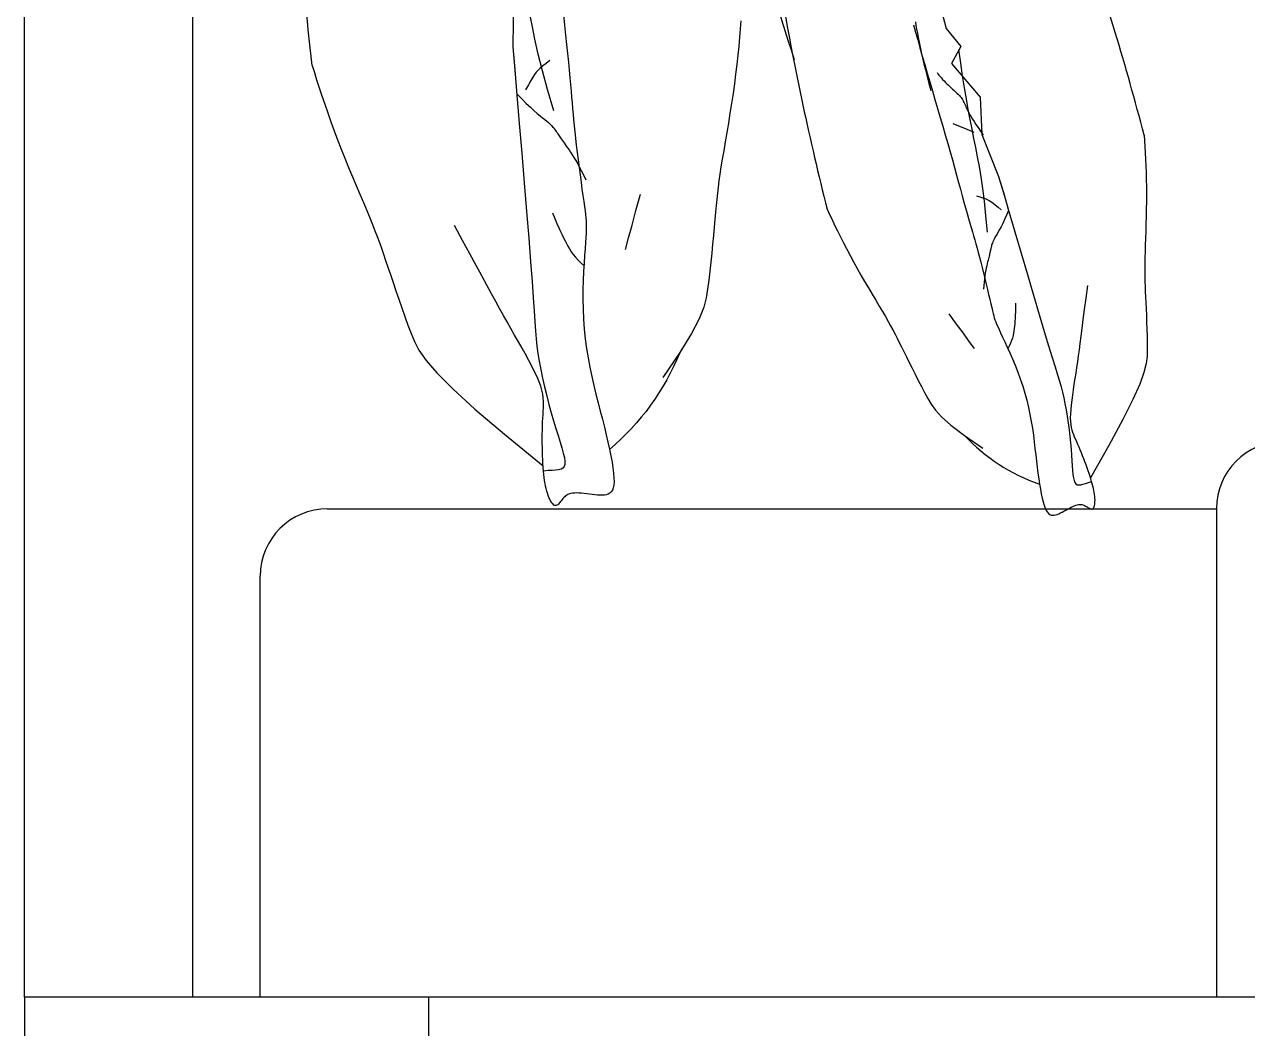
# Model space of a CAD drawing. Header units: millimetres. Extents: x 30176 to 68715, y 55479 to 72995.
# Drawn here: x 65781.8 to 66144.9, y 57212.7 to 57510.8 of the extents above; entities that cross this region are included whole.
import ezdxf

# ---------------------------------------------------------------- set-up
doc = ezdxf.new("R2010")
doc.units = ezdxf.units.MM

# ---------------------------------------------------------------- blocks, each defined once
blk = doc.blocks.new('A$C31376860')
for p, q in [((12.5, 330), (12.5, 1810)), ((62.5, 330), (62.5, 1810)), ((157.74, 629.92), (157.51, 612.1)), ((284.27, 624.69), (286.15, 617.51)), ((163.18, 618.5), (162.47, 622.33)), ((172.55, 621.63), (172.86, 618.55)), ((164.02, 614.4), (163.18, 618.5)), ((172.86, 618.55), (173.16, 615.59)), ((225.02, 617.45), (224.8, 614.93)), ((225.21, 619.86), (225.02, 617.45)), ((276.47, 618.65), (277.07, 616.44)), ((277.01, 619.54), (277.18, 618.46)), ((277.18, 618.46), (277.38, 617.31)), ((277.38, 617.31), (277.59, 616.11)), ((286.15, 617.51), (290.5, 612.15)), ((165.03, 609.92), (164.02, 614.4)), ((173.16, 615.59), (173.45, 612.77)), ((224.8, 614.93), (224.55, 612.32)), ((277.07, 616.44), (277.7, 614.15)), ((277.59, 616.11), (277.84, 614.83)), ((277.7, 614.15), (278.36, 611.79)), ((277.84, 614.83), (278.11, 613.47)), ((157.51, 612.1), (158.06, 605.41)), ((157.51, 612.1), (158.16, 603.99)), ((173.45, 612.77), (173.73, 610.08)), ((173.73, 610.08), (173.99, 607.54)), ((224.55, 612.32), (224.28, 609.62)), ((278.11, 613.47), (278.41, 612.03)), ((278.36, 611.79), (279.05, 609.35)), ((278.41, 612.03), (278.75, 610.48)), ((278.75, 610.48), (279.13, 608.83)), ((290.5, 612.15), (287.68, 607.14)), ((290.45, 607.24), (289.88, 611.27)), ((97.9, 606.58), (98.56, 604.46)), ((166.27, 604.95), (165.03, 609.92)), ((166.42, 606.44), (165.65, 605.8)), ((167.35, 607.17), (166.42, 606.44)), ((168.48, 608.05), (167.35, 607.17)), ((173.99, 607.54), (174.22, 605.16)), ((223.97, 606.85), (223.64, 604.02)), ((224.28, 609.62), (223.97, 606.85)), ((279.05, 609.35), (279.77, 606.85)), ((279.13, 608.83), (279.55, 607.08)), ((279.55, 607.08), (280.01, 605.23)), ((279.77, 606.85), (280.51, 604.3)), ((287.68, 607.14), (296.21, 597.12)), ((291.01, 603.48), (290.45, 607.24)), ((98.56, 604.46), (99.25, 602.26)), ((158.06, 605.41), (158.7, 597.71)), ((163.38, 603.05), (162.79, 602.06)), ((163.92, 603.87), (163.38, 603.05)), ((164.45, 604.56), (163.92, 603.87)), ((165.01, 605.19), (164.45, 604.56)), ((165.65, 605.8), (165.01, 605.19)), ((167.78, 599.39), (166.27, 604.95)), ((174.22, 605.16), (174.44, 602.94)), ((174.44, 602.94), (174.63, 600.89)), ((223.64, 604.02), (223.27, 601.14)), ((280.01, 605.23), (280.5, 603.28)), ((280.5, 603.28), (281.03, 601.24)), ((280.51, 604.3), (281.27, 601.7)), ((283.44, 604.47), (283.7, 604.1)), ((283.7, 604.1), (284, 603.7)), ((284, 603.7), (284.34, 603.29)), ((284.34, 603.29), (284.71, 602.86)), ((284.71, 602.86), (285.1, 602.42)), ((291.58, 599.96), (291.01, 603.48)), ((99.25, 602.26), (100, 599.96)), ((100, 599.96), (100.79, 597.56)), ((162.11, 600.85), (161.28, 599.36)), ((162.79, 602.06), (162.11, 600.85)), ((169.62, 593.11), (167.78, 599.39)), ((174.63, 600.89), (174.8, 598.97)), ((223.27, 601.14), (222.86, 598.23)), ((281.03, 601.24), (281.59, 599.12)), ((281.27, 601.7), (282.04, 599.07)), ((285.1, 602.42), (285.51, 601.98)), ((285.51, 601.98), (285.94, 601.54)), ((285.94, 601.54), (286.37, 601.11)), ((286.37, 601.11), (286.8, 600.69)), ((286.8, 600.69), (287.22, 600.29)), ((287.22, 600.29), (287.63, 599.91)), ((287.63, 599.91), (288.03, 599.54)), ((288.03, 599.54), (288.41, 599.2)), ((288.41, 599.2), (288.78, 598.87)), ((292.14, 596.65), (291.58, 599.96)), ((100.79, 597.56), (101.63, 595.07)), ((158.69, 598.16), (160.17, 596.62)), ((158.7, 597.71), (159.4, 589.32)), ((160.17, 596.62), (161.49, 595.3)), ((174.8, 598.97), (174.95, 597.17)), ((174.95, 597.17), (175.1, 595.44)), ((222.86, 598.23), (222.43, 595.29)), ((282.04, 599.07), (282.82, 596.43)), ((282.82, 596.43), (283.6, 593.78)), ((288.78, 598.87), (289.12, 598.55)), ((289.12, 598.55), (289.45, 598.24)), ((289.45, 598.24), (289.76, 597.93)), ((289.76, 597.93), (290.05, 597.63)), ((290.05, 597.63), (290.32, 597.34)), ((290.32, 597.34), (290.56, 597.04)), ((290.56, 597.04), (290.78, 596.73)), ((290.78, 596.73), (290.98, 596.42)), ((290.98, 596.42), (291.16, 596.1)), ((291.16, 596.1), (291.33, 595.77)), ((291.33, 595.77), (291.5, 595.43)), ((292.7, 593.53), (292.14, 596.65)), ((296.21, 597.12), (296.75, 586.04)), ((101.63, 595.07), (102.52, 592.51)), ((102.52, 592.51), (103.46, 589.88)), ((161.49, 595.3), (162.69, 594.16)), ((162.69, 594.16), (163.76, 593.18)), ((163.76, 593.18), (164.72, 592.35)), ((164.72, 592.35), (165.56, 591.64)), ((175.1, 595.44), (175.24, 593.75)), ((175.24, 593.75), (175.38, 592.09)), ((175.38, 592.09), (175.53, 590.41)), ((221.96, 592.36), (221.49, 589.46)), ((222.43, 595.29), (221.96, 592.36)), ((283.6, 593.78), (284.38, 591.14)), ((291.5, 595.43), (291.67, 595.08)), ((291.67, 595.08), (291.84, 594.7)), ((291.84, 594.7), (292.01, 594.31)), ((292.01, 594.31), (292.2, 593.89)), ((292.2, 593.89), (292.41, 593.45)), ((292.41, 593.45), (292.64, 592.99)), ((292.64, 592.99), (292.9, 592.49)), ((293.27, 590.55), (292.7, 593.53)), ((292.9, 592.49), (293.2, 591.94)), ((293.2, 591.94), (293.55, 591.33)), ((103.46, 589.88), (104.44, 587.21)), ((159.4, 589.32), (160.14, 580.57)), ((165.56, 591.64), (166.32, 591.03)), ((166.32, 591.03), (166.98, 590.5)), ((166.98, 590.5), (167.57, 590.02)), ((167.57, 590.02), (168.08, 589.59)), ((168.08, 589.59), (168.54, 589.18)), ((168.54, 589.18), (168.95, 588.78)), ((168.95, 588.78), (169.31, 588.39)), ((169.31, 588.39), (169.62, 588.02)), ((175.53, 590.41), (175.69, 588.68)), ((175.69, 588.68), (175.87, 586.87)), ((221.49, 589.46), (221.01, 586.62)), ((284.38, 591.14), (285.14, 588.53)), ((285.14, 588.53), (285.89, 585.95)), ((288.1, 589.35), (292.28, 587.64)), ((293.83, 587.69), (293.27, 590.55)), ((293.55, 591.33), (293.96, 590.66)), ((293.96, 590.66), (294.43, 589.9)), ((294.43, 589.9), (294.98, 589.06)), ((294.98, 589.06), (295.61, 588.12)), ((104.44, 587.21), (105.46, 584.49)), ((169.62, 588.02), (169.9, 587.66)), ((169.9, 587.66), (170.16, 587.31)), ((170.16, 587.31), (170.39, 586.97)), ((170.39, 586.97), (170.61, 586.64)), ((170.61, 586.64), (170.81, 586.32)), ((170.81, 586.32), (171.01, 586)), ((171.01, 586), (171.21, 585.7)), ((171.21, 585.7), (171.42, 585.39)), ((171.42, 585.39), (171.64, 585.07)), ((171.64, 585.07), (171.87, 584.74)), ((171.87, 584.74), (172.12, 584.39)), ((175.87, 586.87), (176.08, 584.95)), ((176.08, 584.95), (176.32, 582.91)), ((221.01, 586.62), (220.54, 583.88)), ((285.89, 585.95), (286.61, 583.43)), ((292.28, 587.64), (294.37, 586.79)), ((294.38, 584.93), (293.83, 587.69)), ((294.94, 582.21), (294.38, 584.93)), ((295.61, 588.12), (296.34, 587.06)), ((296.34, 587.06), (297.17, 585.89)), ((296.75, 586.04), (301.71, 573.64)), ((344.92, 585.86), (345.03, 584.2)), ((105.46, 584.49), (106.53, 581.75)), ((106.53, 581.75), (107.63, 579)), ((172.12, 584.39), (172.39, 584.01)), ((172.39, 584.01), (172.69, 583.6)), ((172.69, 583.6), (173.01, 583.15)), ((173.01, 583.15), (173.36, 582.65)), ((173.36, 582.65), (173.75, 582.09)), ((173.75, 582.09), (174.17, 581.48)), ((174.17, 581.48), (174.63, 580.8)), ((176.32, 582.91), (176.58, 580.76)), ((220.09, 581.24), (219.67, 578.75)), ((220.54, 583.88), (220.09, 581.24)), ((286.61, 583.43), (287.31, 580.96)), ((295.49, 579.46), (294.94, 582.21)), ((345.03, 584.2), (345.14, 582.47)), ((345.14, 582.47), (345.24, 580.66)), ((107.63, 579), (108.75, 576.25)), ((160.14, 580.57), (160.87, 571.77)), ((174.63, 580.8), (175.12, 580.05)), ((175.12, 580.05), (175.64, 579.23)), ((175.64, 579.23), (176.19, 578.34)), ((176.19, 578.34), (176.75, 577.36)), ((176.58, 580.76), (176.86, 578.55)), ((176.75, 577.36), (177.33, 576.3)), ((176.86, 578.55), (177.15, 576.32)), ((219.67, 578.75), (219.29, 576.44)), ((287.31, 580.96), (287.98, 578.57)), ((287.98, 578.57), (288.62, 576.25)), ((296.02, 576.58), (295.49, 579.46)), ((345.24, 580.66), (345.33, 578.76)), ((345.33, 578.76), (345.41, 576.79)), ((108.75, 576.25), (109.89, 573.54)), ((177.15, 576.32), (177.44, 574.11)), ((177.33, 576.3), (177.92, 575.15)), ((177.44, 574.11), (177.73, 571.95)), ((177.92, 575.15), (178.53, 573.91)), ((178.53, 573.91), (179.13, 572.57)), ((218.97, 574.31), (218.69, 572.34)), ((219.29, 576.44), (218.97, 574.31)), ((288.62, 576.25), (289.24, 574.01)), ((289.24, 574.01), (289.82, 571.86)), ((296.54, 573.49), (296.02, 576.58)), ((345.41, 576.79), (345.48, 574.76)), ((345.48, 574.76), (345.54, 572.67)), ((109.89, 573.54), (111.01, 570.89)), ((111.01, 570.89), (112.1, 568.32)), ((160.87, 571.77), (161.58, 563.25)), ((177.73, 571.95), (178.02, 569.89)), ((218.44, 570.46), (218.22, 568.64)), ((218.69, 572.34), (218.44, 570.46)), ((289.82, 571.86), (290.38, 569.8)), ((297.04, 570.08), (296.54, 573.49)), ((301.71, 573.64), (303.14, 568.81)), ((301.71, 573.64), (303.45, 567.79)), ((345.54, 572.67), (345.57, 570.53)), ((345.57, 570.53), (345.59, 568.36)), ((112.1, 568.32), (113.14, 565.86)), ((178.02, 569.89), (178.28, 567.97)), ((178.28, 567.97), (178.53, 566.22)), ((194.05, 563.53), (195.38, 568.41)), ((218.02, 566.82), (217.83, 564.95)), ((218.22, 568.64), (218.02, 566.82)), ((290.38, 569.8), (290.91, 567.85)), ((290.91, 567.85), (291.42, 566)), ((295.13, 567.84), (296.16, 567.54)), ((296.16, 567.54), (297.01, 567.27)), ((297.01, 567.27), (297.72, 567.03)), ((297.52, 566.27), (297.04, 570.08)), ((297.72, 567.03), (298.33, 566.78)), ((298.33, 566.78), (298.9, 566.49)), ((298.9, 566.49), (299.45, 566.15)), ((303.14, 568.81), (304.77, 563.24)), ((345.59, 568.36), (345.58, 566.15)), ((113.14, 565.86), (114.12, 563.54)), ((114.12, 563.54), (115.02, 561.37)), ((161.58, 563.25), (162.22, 555.31)), ((169.27, 562.86), (169.98, 561.15)), ((178.53, 566.22), (178.74, 564.68)), ((178.74, 564.68), (178.92, 563.38)), ((178.92, 563.38), (179.06, 562.28)), ((192.87, 559.2), (194.05, 563.53)), ((217.65, 562.99), (217.45, 560.87)), ((217.83, 564.95), (217.65, 562.99)), ((250.8, 563.88), (251.51, 562.37)), ((291.42, 566), (291.89, 564.27)), ((291.89, 564.27), (292.34, 562.66)), ((297.96, 561.97), (297.52, 566.27)), ((299.45, 566.15), (300.05, 565.72)), ((300.05, 565.72), (300.73, 565.19)), ((300.73, 565.19), (301.54, 564.52)), ((301.54, 564.52), (302.51, 563.7)), ((304.65, 563.56), (304.03, 562.09)), ((304.77, 563.24), (306.54, 557.19)), ((345.55, 563.93), (345.51, 561.7)), ((345.58, 566.15), (345.55, 563.93)), ((115.02, 561.37), (115.83, 559.38)), ((115.83, 559.38), (116.56, 557.52)), ((169.98, 561.15), (170.6, 559.68)), ((170.6, 559.68), (171.16, 558.39)), ((179.06, 562.28), (179.17, 561.32)), ((179.17, 561.32), (179.25, 560.45)), ((179.25, 560.45), (179.29, 559.61)), ((179.29, 559.61), (179.31, 558.75)), ((191.83, 555.36), (192.87, 559.2)), ((217.45, 560.87), (217.25, 558.58)), ((251.51, 562.37), (252.25, 560.81)), ((252.25, 560.81), (253.03, 559.17)), ((292.34, 562.66), (292.76, 561.17)), ((292.76, 561.17), (293.16, 559.79)), ((293.16, 559.79), (293.54, 558.48)), ((298.37, 557.08), (297.96, 561.97)), ((302.93, 559.68), (302.45, 558.71)), ((303.46, 560.8), (302.93, 559.68)), ((304.03, 562.09), (303.46, 560.8)), ((345.45, 559.5), (345.38, 557.34)), ((345.51, 561.7), (345.45, 559.5)), ((116.56, 557.52), (117.23, 555.75)), ((117.23, 555.75), (117.87, 554.03)), ((142.57, 554.64), (140.15, 559.08)), ((171.16, 558.39), (171.66, 557.27)), ((171.66, 557.27), (172.12, 556.28)), ((172.12, 556.28), (172.55, 555.38)), ((179.24, 556.75), (179.16, 555.49)), ((179.29, 557.82), (179.24, 556.75)), ((179.31, 558.75), (179.29, 557.82)), ((217.03, 556.13), (216.79, 553.56)), ((217.25, 558.58), (217.03, 556.13)), ((253.03, 559.17), (253.86, 557.47)), ((253.86, 557.47), (254.74, 555.7)), ((254.74, 555.7), (255.66, 553.89)), ((293.54, 558.48), (293.91, 557.23)), ((293.91, 557.23), (294.26, 556.02)), ((294.26, 556.02), (294.61, 554.81)), ((300.92, 555.96), (300.63, 555.48)), ((301.24, 556.51), (300.92, 555.96)), ((301.6, 557.14), (301.24, 556.51)), ((302, 557.87), (301.6, 557.14)), ((302.45, 558.71), (302, 557.87)), ((306.54, 557.19), (308.38, 550.86)), ((345.38, 557.34), (345.31, 555.25)), ((117.87, 554.03), (118.48, 552.31)), ((118.48, 552.31), (119.09, 550.53)), ((144.71, 550.7), (142.57, 554.64)), ((162.22, 555.31), (162.77, 548.3)), ((172.55, 555.38), (172.98, 554.54)), ((172.98, 554.54), (173.4, 553.73)), ((173.4, 553.73), (173.85, 552.92)), ((173.85, 552.92), (174.32, 552.1)), ((174.32, 552.1), (174.85, 551.28)), ((178.93, 552.2), (178.79, 550.15)), ((179.06, 553.99), (178.93, 552.2)), ((179.16, 555.49), (179.06, 553.99)), ((190.91, 551.95), (191.83, 555.36)), ((216.79, 553.56), (216.53, 550.9)), ((255.66, 553.89), (256.62, 552.03)), ((256.62, 552.03), (257.62, 550.14)), ((294.61, 554.81), (294.96, 553.59)), ((294.96, 553.59), (295.31, 552.34)), ((295.31, 552.34), (295.67, 551.03)), ((299.36, 552.01), (299.31, 551.73)), ((299.42, 552.29), (299.36, 552.01)), ((299.48, 552.58), (299.42, 552.29)), ((299.55, 552.88), (299.48, 552.58)), ((299.64, 553.19), (299.55, 552.88)), ((299.74, 553.52), (299.64, 553.19)), ((299.86, 553.86), (299.74, 553.52)), ((300, 554.23), (299.86, 553.86)), ((300.18, 554.62), (300, 554.23)), ((300.39, 555.03), (300.18, 554.62)), ((300.63, 555.48), (300.39, 555.03)), ((345.24, 553.25), (345.18, 551.36)), ((345.31, 555.25), (345.24, 553.25)), ((119.09, 550.53), (119.73, 548.66)), ((119.73, 548.66), (120.4, 546.65)), ((146.61, 547.2), (144.71, 550.7)), ((174.85, 551.28), (175.44, 550.46)), ((175.44, 550.46), (176.1, 549.62)), ((176.1, 549.62), (176.86, 548.79)), ((176.86, 548.79), (177.72, 547.95)), ((178.79, 550.15), (178.64, 547.87)), ((216.53, 550.9), (216.25, 548.2)), ((257.62, 550.14), (258.66, 548.23)), ((295.67, 551.03), (296.04, 549.63)), ((296.04, 549.63), (296.43, 548.13)), ((298.57, 548.75), (298.45, 548.26)), ((298.68, 549.2), (298.57, 548.75)), ((298.78, 549.6), (298.68, 549.2)), ((298.88, 549.97), (298.78, 549.6)), ((298.96, 550.3), (298.88, 549.97)), ((299.04, 550.62), (298.96, 550.3)), ((299.12, 550.91), (299.04, 550.62)), ((299.19, 551.19), (299.12, 550.91)), ((299.25, 551.46), (299.19, 551.19)), ((299.31, 551.73), (299.25, 551.46)), ((308.38, 550.86), (310.24, 544.51)), ((345.13, 549.6), (345.1, 547.99)), ((345.18, 551.36), (345.13, 549.6)), ((120.4, 546.65), (121.13, 544.47)), ((148.29, 544.09), (146.61, 547.2)), ((162.77, 548.3), (163.2, 542.43)), ((177.72, 547.95), (178.71, 547.11)), ((178.51, 545.4), (178.4, 542.76)), ((178.64, 547.87), (178.51, 545.4)), ((215.96, 545.49), (215.64, 542.81)), ((216.25, 548.2), (215.96, 545.49)), ((258.66, 548.23), (259.72, 546.3)), ((259.72, 546.3), (260.82, 544.36)), ((296.43, 548.13), (296.82, 546.56)), ((296.82, 546.56), (297.23, 544.94)), ((297.23, 544.94), (297.62, 543.3)), ((297.76, 544.97), (297.62, 544.14)), ((297.89, 545.75), (297.76, 544.97)), ((298.04, 546.46), (297.89, 545.75)), ((298.18, 547.11), (298.04, 546.46)), ((298.32, 547.71), (298.18, 547.11)), ((298.45, 548.26), (298.32, 547.71)), ((345.1, 547.99), (345.09, 546.49)), ((345.09, 546.49), (345.1, 545.07)), ((345.1, 545.07), (345.12, 543.69)), ((121.13, 544.47), (121.92, 542.14)), ((121.92, 542.14), (122.74, 539.69)), ((149.8, 541.31), (148.29, 544.09)), ((151.16, 538.81), (149.8, 541.31)), ((163.2, 542.43), (163.53, 537.63)), ((178.4, 542.76), (178.32, 539.99)), ((215.64, 542.81), (215.3, 540.19)), ((260.82, 544.36), (261.94, 542.44)), ((261.94, 542.44), (263.05, 540.54)), ((297.31, 541.24), (297.25, 540.14)), ((297.4, 542.27), (297.31, 541.24)), ((297.5, 543.24), (297.4, 542.27)), ((297.62, 544.14), (297.5, 543.24)), ((297.62, 543.3), (298.02, 541.67)), ((298.02, 541.67), (298.39, 540.09)), ((310.24, 544.51), (312.05, 538.35)), ((327.67, 537.46), (328.17, 541.22)), ((345.12, 543.69), (345.16, 542.32)), ((345.16, 542.32), (345.21, 540.92)), ((122.74, 539.69), (123.6, 537.16)), ((152.4, 536.52), (151.16, 538.81)), ((163.53, 537.63), (163.79, 533.7)), ((178.32, 539.99), (178.3, 537.13)), ((214.89, 537.62), (214.16, 534.8)), ((215.3, 540.19), (214.89, 537.62)), ((263.05, 540.54), (264.15, 538.68)), ((264.15, 538.68), (265.22, 536.88)), ((298.39, 540.09), (298.75, 538.57)), ((298.75, 538.57), (299.09, 537.15)), ((312.05, 538.35), (313.74, 532.63)), ((327.24, 534.12), (327.67, 537.46)), ((345.21, 540.92), (345.27, 539.44)), ((345.27, 539.44), (345.34, 537.85)), ((345.34, 537.85), (345.42, 536.12)), ((123.6, 537.16), (124.5, 534.6)), ((124.5, 534.6), (125.41, 532.03)), ((153.57, 534.4), (152.4, 536.52)), ((154.68, 532.39), (153.57, 534.4)), ((178.3, 537.13), (178.34, 534.21)), ((178.34, 534.21), (178.46, 531.26)), ((214.16, 534.8), (212.81, 531.37)), ((265.22, 536.88), (266.25, 535.16)), ((266.25, 535.16), (267.21, 533.53)), ((299.09, 537.15), (299.39, 535.86)), ((299.39, 535.86), (299.65, 534.72)), ((299.65, 534.72), (299.88, 533.77)), ((306.73, 534.62), (306.7, 533.42)), ((306.77, 536.01), (306.73, 534.62)), ((326.85, 531.16), (327.24, 534.12)), ((345.42, 536.12), (345.5, 534.28)), ((345.5, 534.28), (345.58, 532.34)), ((125.41, 532.03), (126.33, 529.49)), ((155.79, 530.42), (154.68, 532.39)), ((156.91, 528.46), (155.79, 530.42)), ((163.79, 533.7), (164, 530.48)), ((164, 530.48), (164.19, 527.78)), ((178.46, 531.26), (178.66, 528.32)), ((212.81, 531.37), (210.53, 527)), ((267.21, 533.53), (268.1, 532.01)), ((268.1, 532.01), (268.9, 530.61)), ((268.9, 530.61), (269.63, 529.31)), ((289.25, 529.79), (287, 532.85)), ((299.88, 533.77), (300.07, 532.96)), ((300.07, 532.96), (300.26, 532.26)), ((300.26, 532.26), (300.44, 531.63)), ((300.44, 531.63), (300.63, 531.03)), ((300.63, 531.03), (300.85, 530.43)), ((300.85, 530.43), (301.12, 529.77)), ((306.55, 530.63), (306.49, 529.89)), ((306.61, 531.45), (306.55, 530.63)), ((306.65, 532.37), (306.61, 531.45)), ((306.7, 533.42), (306.65, 532.37)), ((313.74, 532.63), (315.25, 527.57)), ((326.51, 528.53), (326.85, 531.16)), ((345.58, 532.34), (345.66, 530.34)), ((345.66, 530.34), (345.73, 528.31)), ((126.33, 529.49), (127.27, 527.03)), ((127.27, 527.03), (128.26, 524.61)), ((158.03, 526.51), (156.91, 528.46)), ((164.19, 527.78), (164.4, 525.44)), ((178.66, 528.32), (178.97, 525.42)), ((210.53, 527), (207.03, 521.32)), ((269.63, 529.31), (270.31, 528.06)), ((270.31, 528.06), (270.95, 526.84)), ((270.95, 526.84), (271.59, 525.62)), ((291.24, 527.08), (289.25, 529.79)), ((293, 524.67), (291.24, 527.08)), ((301.12, 529.77), (301.44, 529.04)), ((301.44, 529.04), (301.84, 528.18)), ((301.84, 528.18), (302.31, 527.16)), ((302.31, 527.16), (302.89, 525.94)), ((306.13, 527.12), (305.99, 526.4)), ((306.25, 527.82), (306.13, 527.12)), ((306.34, 528.5), (306.25, 527.82)), ((306.42, 529.19), (306.34, 528.5)), ((306.49, 529.89), (306.42, 529.19)), ((315.25, 527.57), (316.53, 523.35)), ((326.21, 526.18), (326.51, 528.53)), ((345.73, 528.31), (345.78, 526.26)), ((128.26, 524.61), (129.62, 522.04)), ((159.14, 524.58), (158.03, 526.51)), ((160.22, 522.68), (159.14, 524.58)), ((164.4, 525.44), (164.64, 523.27)), ((164.64, 523.27), (164.94, 521.09)), ((178.97, 525.42), (179.35, 522.56)), ((271.59, 525.62), (272.22, 524.37)), ((272.22, 524.37), (272.88, 523.04)), ((272.88, 523.04), (273.59, 521.62)), ((294.57, 522.53), (293, 524.67)), ((302.89, 525.94), (303.54, 524.55)), ((303.54, 524.55), (304.26, 522.99)), ((304.26, 522.99), (305.02, 521.29)), ((304.88, 523.29), (304.41, 522.44)), ((305.25, 524.11), (304.88, 523.29)), ((305.56, 524.9), (305.25, 524.11)), ((305.8, 525.66), (305.56, 524.9)), ((305.99, 526.4), (305.8, 525.66)), ((316.53, 523.35), (317.6, 519.9)), ((325.68, 522.13), (325.94, 524.06)), ((325.94, 524.06), (326.21, 526.18)), ((345.78, 526.26), (345.82, 524.24)), ((345.82, 524.24), (345.83, 522.26)), ((129.62, 522.04), (131.73, 519.02)), ((161.26, 520.83), (160.22, 522.68)), ((162.24, 519.03), (161.26, 520.83)), ((164.94, 521.09), (165.33, 518.78)), ((179.35, 522.56), (179.82, 519.74)), ((179.82, 519.74), (180.35, 516.98)), ((207.03, 521.32), (202.01, 513.99)), ((273.59, 521.62), (274.35, 520.07)), ((274.35, 520.07), (275.17, 518.41)), ((305.02, 521.29), (305.81, 519.48)), ((305.81, 519.48), (306.6, 517.56)), ((317.6, 519.9), (318.47, 517.08)), ((325.2, 518.61), (325.44, 520.33)), ((325.44, 520.33), (325.68, 522.13)), ((345.79, 520.31), (345.53, 518.13)), ((345.83, 522.26), (345.79, 520.31)), ((131.73, 519.02), (134.95, 515.29)), ((163.15, 517.31), (162.24, 519.03)), ((163.97, 515.67), (163.15, 517.31)), ((164.69, 514.12), (163.97, 515.67)), ((165.33, 518.78), (165.8, 516.32)), ((165.8, 516.32), (166.34, 513.77)), ((180.35, 516.98), (180.92, 514.27)), ((275.17, 518.41), (276.03, 516.68)), ((276.03, 516.68), (276.92, 514.89)), ((306.6, 517.56), (307.39, 515.56)), ((318.47, 517.08), (319.2, 514.77)), ((324.7, 515.27), (324.96, 516.94)), ((324.96, 516.94), (325.2, 518.61)), ((345.53, 518.13), (344.87, 515.45)), ((134.95, 515.29), (139.67, 510.57)), ((165.29, 512.68), (164.69, 514.12)), ((165.76, 511.36), (165.29, 512.68)), ((166.34, 513.77), (166.93, 511.17)), ((180.92, 514.27), (181.53, 511.61)), ((276.92, 514.89), (277.85, 513.07)), ((277.85, 513.07), (278.78, 511.26)), ((307.39, 515.56), (308.15, 513.51)), ((308.15, 513.51), (308.86, 511.41)), ((319.2, 514.77), (319.79, 512.83)), ((319.79, 512.83), (320.28, 511.13)), ((324.19, 511.95), (324.44, 513.6)), ((324.44, 513.6), (324.7, 515.27)), ((344.87, 515.45), (343.62, 511.97)), ((139.67, 510.57), (146.24, 504.59)), ((166.1, 510.14), (165.76, 511.36)), ((166.35, 509.01), (166.1, 510.14)), ((166.5, 507.94), (166.35, 509.01)), ((166.93, 511.17), (167.56, 508.55)), ((167.56, 508.55), (168.22, 505.97)), ((181.53, 511.61), (182.17, 509)), ((182.17, 509), (182.81, 506.45)), ((278.78, 511.26), (279.73, 509.46)), ((279.73, 509.46), (280.67, 507.73)), ((308.86, 511.41), (309.51, 509.3)), ((309.51, 509.3), (310.09, 507.19)), ((320.28, 511.13), (320.69, 509.55)), ((320.69, 509.55), (321.07, 507.94)), ((323.51, 507.23), (323.72, 508.75)), ((323.72, 508.75), (323.94, 510.33)), ((323.94, 510.33), (324.19, 511.95)), ((343.62, 511.97), (341.59, 507.4)), ((166.58, 506.91), (166.5, 507.94)), ((166.52, 503.93), (166.58, 504.93)), ((166.6, 505.92), (166.58, 506.91)), ((166.58, 504.93), (166.6, 505.92)), ((168.22, 505.97), (168.9, 503.45)), ((182.81, 506.45), (183.45, 503.97)), ((280.67, 507.73), (281.65, 506.03)), ((281.65, 506.03), (282.93, 504.26)), ((310.09, 507.19), (310.59, 505.08)), ((310.59, 505.08), (311.02, 502.99)), ((321.07, 507.94), (321.42, 506.22)), ((321.42, 506.22), (321.75, 504.38)), ((323.21, 504.41), (323.34, 505.78)), ((323.34, 505.78), (323.51, 507.23)), ((341.59, 507.4), (338.6, 501.44)), ((146.24, 504.59), (155.06, 497.09)), ((166.32, 500.69), (166.38, 501.83)), ((166.38, 501.83), (166.45, 502.9)), ((166.45, 502.9), (166.52, 503.93)), ((168.9, 503.45), (169.59, 501.04)), ((183.45, 503.97), (184.07, 501.54)), ((184.07, 501.54), (184.66, 499.18)), ((282.93, 504.26), (284.8, 502.23)), ((284.8, 502.23), (287.57, 499.78)), ((311.02, 502.99), (311.4, 500.91)), ((321.75, 504.38), (322.07, 502.45)), ((322.07, 502.45), (322.36, 500.47)), ((323.09, 501.97), (323.12, 503.13)), ((323.12, 500.92), (323.09, 501.97)), ((323.12, 503.13), (323.21, 504.41)), ((338.6, 501.44), (334.46, 493.81)), ((166.24, 497), (166.25, 498.26)), ((166.25, 498.26), (166.28, 499.5)), ((166.28, 499.5), (166.32, 500.69)), ((169.59, 501.04), (170.27, 498.78)), ((170.27, 498.78), (170.93, 496.69)), ((184.66, 499.18), (185.22, 496.9)), ((287.57, 499.78), (291.55, 496.75)), ((311.4, 500.91), (311.73, 498.86)), ((311.73, 498.86), (312.02, 496.83)), ((322.36, 500.47), (322.62, 498.46)), ((322.62, 498.46), (322.85, 496.47)), ((323.21, 499.97), (323.12, 500.92)), ((323.34, 499.11), (323.21, 499.97)), ((323.52, 498.32), (323.34, 499.11)), ((323.74, 497.58), (323.52, 498.32)), ((324, 496.88), (323.74, 497.58)), ((155.06, 497.09), (166.48, 487.77)), ((166.23, 495.72), (166.24, 497)), ((166.24, 494.43), (166.23, 495.72)), ((166.26, 493.15), (166.24, 494.43)), ((170.93, 496.69), (171.53, 494.77)), ((171.53, 494.77), (172.05, 493.04)), ((185.22, 496.9), (185.73, 494.71)), ((185.73, 494.71), (186.2, 492.63)), ((291.55, 496.75), (297.04, 492.97)), ((312.02, 496.83), (312.28, 494.84)), ((312.28, 494.84), (312.51, 492.88)), ((322.85, 496.47), (323.05, 494.53)), ((323.05, 494.53), (323.22, 492.66)), ((324.28, 496.19), (324, 496.88)), ((324.59, 495.51), (324.28, 496.19)), ((324.92, 494.81), (324.59, 495.51)), ((325.26, 494.07), (324.92, 494.81)), ((325.6, 493.29), (325.26, 494.07)), ((166.29, 491.88), (166.26, 493.15)), ((166.33, 490.65), (166.29, 491.88)), ((166.38, 489.46), (166.33, 490.65)), ((172.05, 493.04), (172.48, 491.5)), ((172.48, 491.5), (172.78, 490.17)), ((186.2, 492.63), (186.6, 490.66)), ((186.6, 490.66), (186.94, 488.82)), ((312.51, 492.88), (312.74, 490.97)), ((312.74, 490.97), (312.96, 489.1)), ((323.22, 492.66), (323.35, 490.9)), ((323.35, 490.9), (323.46, 489.25)), ((325.96, 492.47), (325.6, 493.29)), ((326.31, 491.62), (325.96, 492.47)), ((326.66, 490.74), (326.31, 491.62)), ((327.01, 489.84), (326.66, 490.74)), ((334.46, 493.81), (328.98, 484.21)), ((166.44, 488.32), (166.38, 489.46)), ((166.51, 487.23), (166.44, 488.32)), ((166.6, 486.19), (166.51, 487.23)), ((171.79, 486.75), (171.06, 486.57)), ((172.35, 487.05), (171.79, 486.75)), ((172.73, 487.51), (172.35, 487.05)), ((172.93, 488.17), (172.73, 487.51)), ((172.78, 490.17), (172.94, 489.05)), ((172.94, 489.05), (172.93, 488.17)), ((186.94, 488.82), (187.22, 487.12)), ((187.22, 487.12), (187.41, 485.57)), ((312.96, 489.1), (313.18, 487.29)), ((313.18, 487.29), (313.4, 485.55)), ((323.46, 489.25), (323.56, 487.75)), ((323.56, 487.75), (323.66, 486.39)), ((327.35, 488.94), (327.01, 489.84)), ((327.68, 488.03), (327.35, 488.94)), ((328, 487.14), (327.68, 488.03)), ((328.31, 486.27), (328, 487.14)), ((167.93, 486.31), (166.6, 486.19)), ((166.69, 485.2), (166.6, 486.19)), ((166.79, 484.27), (166.69, 485.2)), ((166.91, 483.37), (166.79, 484.27)), ((167.05, 482.53), (166.91, 483.37)), ((169.12, 486.39), (167.93, 486.31)), ((170.17, 486.46), (169.12, 486.39)), ((171.06, 486.57), (170.17, 486.46)), ((187.41, 485.57), (187.52, 484.2)), ((187.54, 483), (187.47, 481.99)), ((187.52, 484.2), (187.54, 483)), ((313.4, 485.55), (313.63, 483.88)), ((313.63, 483.88), (313.87, 482.29)), ((323.66, 486.39), (323.78, 485.2)), ((323.78, 485.2), (323.92, 484.19)), ((323.92, 484.19), (324.11, 483.36)), ((324.11, 483.36), (324.36, 482.75)), ((328.59, 485.42), (328.31, 486.27)), ((328.36, 482.8), (329.33, 483.08)), ((328.86, 484.6), (328.59, 485.42)), ((329.1, 483.82), (328.86, 484.6)), ((329.33, 483.08), (329.1, 483.82)), ((329.53, 482.36), (329.33, 483.08)), ((167.2, 481.73), (167.05, 482.53)), ((167.36, 480.97), (167.2, 481.73)), ((167.54, 480.25), (167.36, 480.97)), ((167.75, 479.57), (167.54, 480.25)), ((167.96, 478.94), (167.75, 479.57)), ((174.27, 479.39), (173.86, 479.22)), ((174.73, 479.52), (174.27, 479.39)), ((175.24, 479.61), (174.73, 479.52)), ((175.81, 479.66), (175.24, 479.61)), ((176.44, 479.67), (175.81, 479.66)), ((177.13, 479.64), (176.44, 479.67)), ((177.86, 479.58), (177.13, 479.64)), ((178.63, 479.5), (177.86, 479.58)), ((179.42, 479.41), (178.63, 479.5)), ((180.22, 479.3), (179.42, 479.41)), ((186.3, 479.58), (185.82, 479.3)), ((186.71, 479.97), (186.3, 479.58)), ((187.04, 480.5), (186.71, 479.97)), ((187.3, 481.16), (187.04, 480.5)), ((187.47, 481.99), (187.3, 481.16)), ((313.87, 482.29), (314.12, 480.8)), ((314.12, 480.8), (314.38, 479.42)), ((314.38, 479.42), (314.65, 478.16)), ((324.36, 482.75), (324.67, 482.34)), ((324.67, 482.34), (325.07, 482.12)), ((325.07, 482.12), (325.54, 482.06)), ((325.54, 482.06), (326.1, 482.13)), ((326.1, 482.13), (326.75, 482.3)), ((326.75, 482.3), (327.5, 482.53)), ((327.5, 482.53), (328.36, 482.8)), ((329.71, 481.67), (329.53, 482.36)), ((329.86, 481.02), (329.71, 481.67)), ((330, 480.39), (329.86, 481.02)), ((330.11, 479.79), (330, 480.39)), ((330.2, 479.21), (330.11, 479.79)), ((168.19, 478.35), (167.96, 478.94)), ((168.43, 477.82), (168.19, 478.35)), ((168.67, 477.35), (168.43, 477.82)), ((168.93, 476.93), (168.67, 477.35)), ((169.18, 476.58), (168.93, 476.93)), ((169.43, 476.3), (169.18, 476.58)), ((169.68, 476.1), (169.43, 476.3)), ((169.92, 475.97), (169.68, 476.1)), ((170.15, 475.92), (169.92, 475.97)), ((170.37, 475.95), (170.15, 475.92)), ((170.59, 476.04), (170.37, 475.95)), ((170.81, 476.19), (170.59, 476.04)), ((171.02, 476.38), (170.81, 476.19)), ((171.23, 476.61), (171.02, 476.38)), ((171.45, 476.87), (171.23, 476.61)), ((171.67, 477.15), (171.45, 476.87)), ((171.89, 477.44), (171.67, 477.15)), ((172.12, 477.73), (171.89, 477.44)), ((172.35, 478.02), (172.12, 477.73)), ((172.6, 478.3), (172.35, 478.02)), ((172.88, 478.56), (172.6, 478.3)), ((173.17, 478.8), (172.88, 478.56)), ((173.5, 479.02), (173.17, 478.8)), ((173.86, 479.22), (173.5, 479.02)), ((181.02, 479.2), (180.22, 479.3)), ((181.81, 479.11), (181.02, 479.2)), ((182.58, 479.04), (181.81, 479.11)), ((183.32, 478.99), (182.58, 479.04)), ((184.03, 478.98), (183.32, 478.99)), ((184.68, 479.02), (184.03, 478.98)), ((185.28, 479.12), (184.68, 479.02)), ((185.82, 479.3), (185.28, 479.12)), ((314.65, 478.16), (314.93, 477.03)), ((314.93, 477.03), (315.22, 476.03)), ((315.22, 476.03), (315.53, 475.19)), ((323.72, 475.65), (324.19, 475.86)), ((324.19, 475.86), (324.64, 476.02)), ((324.64, 476.02), (325.05, 476.14)), ((325.05, 476.14), (325.43, 476.21)), ((325.43, 476.21), (325.79, 476.24)), ((325.79, 476.24), (326.12, 476.24)), ((326.12, 476.24), (326.43, 476.2)), ((326.43, 476.2), (326.72, 476.13)), ((326.72, 476.13), (326.99, 476.04)), ((326.99, 476.04), (327.25, 475.93)), ((327.25, 475.93), (327.5, 475.8)), ((327.5, 475.8), (327.74, 475.67)), ((330.11, 475.65), (330.19, 475.97)), ((330.19, 475.97), (330.26, 476.32)), ((330.26, 478.66), (330.2, 479.21)), ((330.31, 478.13), (330.26, 478.66)), ((330.26, 476.32), (330.3, 476.72)), ((330.3, 476.72), (330.32, 477.16)), ((330.33, 477.63), (330.31, 478.13)), ((330.32, 477.16), (330.33, 477.63)), ((102.5, 475), (366.38, 475)), ((315.53, 475.19), (315.85, 474.51)), ((315.85, 474.51), (316.19, 473.97)), ((316.19, 473.97), (316.55, 473.57)), ((316.55, 473.57), (316.93, 473.3)), ((316.93, 473.3), (317.32, 473.13)), ((317.32, 473.13), (317.73, 473.07)), ((317.73, 473.07), (318.16, 473.08)), ((318.16, 473.08), (318.61, 473.17)), ((318.61, 473.17), (319.07, 473.33)), ((319.07, 473.33), (319.56, 473.52)), ((319.56, 473.52), (320.07, 473.76)), ((320.07, 473.76), (320.59, 474.02)), ((320.59, 474.02), (321.12, 474.29)), ((321.12, 474.29), (321.65, 474.58)), ((321.65, 474.58), (322.18, 474.87)), ((322.18, 474.87), (322.71, 475.15)), ((322.71, 475.15), (323.22, 475.41)), ((323.22, 475.41), (323.72, 475.65)), ((327.74, 475.67), (327.98, 475.52)), ((327.98, 475.52), (328.22, 475.38)), ((328.22, 475.38), (328.44, 475.24)), ((328.44, 475.24), (328.66, 475.12)), ((328.66, 475.12), (328.87, 475.01)), ((328.87, 475.01), (329.08, 474.94)), ((329.08, 474.94), (329.27, 474.89)), ((329.27, 474.89), (329.44, 474.89)), ((329.44, 474.89), (329.61, 474.93)), ((329.61, 474.93), (329.76, 475.03)), ((329.76, 475.03), (329.89, 475.18)), ((329.89, 475.18), (330.01, 475.39)), ((330.01, 475.39), (330.11, 475.65)), ((366.38, 475), (366.38, 330)), ((82.5, 330), (82.5, 455)), ((2062.5, 330), (12.5, 330)), ((12.5, 330), (12.5, 180)), ((132.5, 330), (132.5, 180))]:
    blk.add_line(p, q)
for centre in [(386.38, 475), (102.5, 455)]:
    blk.add_arc(centre, 20, 90, 180)
for centre, major_axis, start_param, end_param in [((1016.27, 862.27), (745.05, 332.25), 2.91977, 3.038705), ((-485.78, 368.4), (786.43, 344.8), -0.157167, -0.083286), ((1083.4, 773.95), (771, 378.04), 2.858984, 2.932865), ((331.77, 534.38), (50.66, 21.59), 3.490834, 3.97859)]:
    blk.add_ellipse(centre, major_axis=major_axis, ratio=1, start_param=start_param, end_param=end_param)
at = {"extrusion": (0, 0, -1)}
for centre, major_axis, start_param, end_param in [((1235.66, 734.45), (138.04, 1136.57), 4.47961, 4.553491), ((138.95, 548.84), (-0.54, 73.43), 1.962394, 2.45015)]:
    blk.add_ellipse(centre, major_axis=major_axis, ratio=1, start_param=start_param, end_param=end_param, dxfattribs=at)

msp = doc.modelspace()

# ---------------------------------------------------------------- block references
msp.add_blockref('A$C31376860', (65769.3, 56892.04))

doc.saveas('drawing.dxf')
